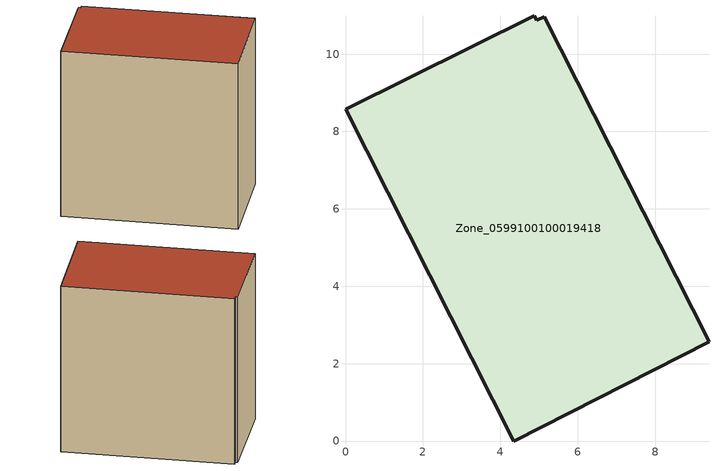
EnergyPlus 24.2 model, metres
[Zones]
Zone_0599100100019418
 floor ground (C_G): 4.35,0 0,8.57 4.88,10.98 4.94,10.87 5.14,10.96 9.39,2.56 z3.34
 wall outside (C_F): 4.35,0 9.39,2.56 5.14,10.96 4.94,10.87 4.88,10.98 0,8.57 4.35,0 z3.34:13.16
 roof outside (C_R): 0,8.57 4.35,0 9.39,2.56 5.14,10.96 4.94,10.87 4.88,10.98 z13.16
[BUILDING]
Pand.0599100100019418: North Axis=0; Terrain=City; Loads Convergence Tolerance Value=0.04; Temperature Convergence Tolerance Value=0.4; Solar Distribution=FullExterior; Maximum Number of Warmup Days=25; Minimum Number of Warmup Days=1
[Site:Location]
Rotterdam.The.Hague.AP_ZH_NLD Design_Conditions: Latitude=51.96; Longitude=4.45; Time Zone=1; Elevation=-4.5
[SITE:GROUNDTEMPERATURE:BUILDINGSURFACE]
18, 18, 18, 18, 18, 18, 18, 18, 18, 18, 18, 18
[MATERIAL] Thermal Absorptance=0.9; Solar Absorptance=0.7; Visible Absorptance=0.7
Name | Roughness | Thickness | Conductivity | Density | Specific Heat
G.TC.2015-2018 | MediumSmooth | 0.15 | 0.0428571 | 540 | 1210
F.TC.2015-2018 | Rough | 0.3 | 0.0666667 | 1920 | 840
R.TC.2015-2018 | MediumRough | 0.2 | 0.0333333 | 1500 | 1000
[CONSTRUCTION]
C_G: G.TC.2015-2018
C_F: F.TC.2015-2018
C_R: R.TC.2015-2018
[ZONE]
Zone_0599100100019418: Type=1; Multiplier=1; Ceiling Height=Autocalculate; Volume=Autocalculate; Floor Area=autocalculate; Part of Total Floor Area=Yes
[ZONEINFILTRATION:DESIGNFLOWRATE]
Infil_Zone_0599100100019418: Zone or ZoneList or Space or SpaceList=Zone_0599100100019418; Schedule=AlwaysOn; Design Flow Rate Calculation Method=Flow/Area; Flow Rate per Floor Area=0.0015; Constant Term Coefficient=1; Temperature Term Coefficient=0; Velocity Term Coefficient=0; Velocity Squared Term Coefficient=0
[HVACTEMPLATE:ZONE:IDEALLOADSAIRSYSTEM]
Zone_0599100100019418: Maximum Heating Supply Air Temperature=50; Minimum Cooling Supply Air Temperature=13; Maximum Heating Supply Air Humidity Ratio=0.0156; Minimum Cooling Supply Air Humidity Ratio=0.0077; Heating Limit=NoLimit; Cooling Limit=NoLimit; Dehumidification Control Type=ConstantSensibleHeatRatio; Cooling Sensible Heat Ratio=0.7; Dehumidification Setpoint=60; Humidification Control Type=None; Humidification Setpoint=30; Outdoor Air Method=None; Outdoor Air Flow Rate per Person=0.00944; Outdoor Air Flow Rate per Zone Floor Area=0; Outdoor Air Flow Rate per Zone=0; Demand Controlled Ventilation Type=None; Outdoor Air Economizer Type=NoEconomizer; Heat Recovery Type=None; Sensible Heat Recovery Effectiveness=0.7; Latent Heat Recovery Effectiveness=0.65
[ZONECONTROL:THERMOSTAT]
ThermostatControl_Zone_0599100100019418: Zone or ZoneList=Zone_0599100100019418; Control Type Schedule=DualSetpointControlType; Control 1=Thermostat_Zone_0599100100019418; Temperature Difference Between Cutout And Setpoint=0
[THERMOSTATSETPOINT:DUALSETPOINT]
Thermostat_Zone_0599100100019418: Heating Setpoint Temperature Schedule=HeatingSetpoint_Zone_0599100100019418; Cooling Setpoint Temperature Schedule=CoolingSetpoint_Zone_0599100100019418
[SCHEDULE:COMPACT]
HeatingSetpoint_Zone_0599100100019418: Through: 12/31, For: AllDays, Until: 24:00, 21
CoolingSetpoint_Zone_0599100100019418: Through: 12/31, For: AllDays, Until: 24:00, 24
DualSetpointControlType: Through: 12/31, For: AllDays, Until: 24:00, 4
AlwaysOn: Through: 12/31, For: AllDays, Until: 24:00, 1
